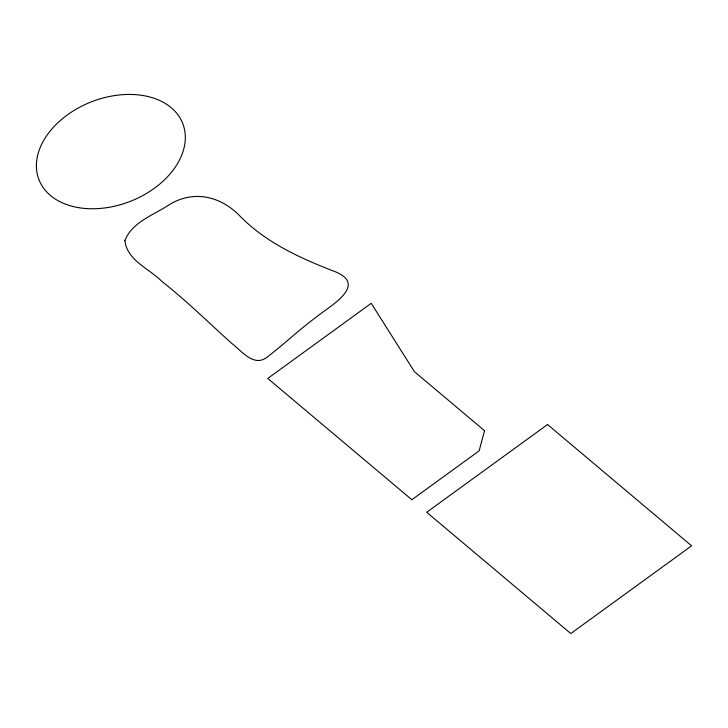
<?xml version="1.0" encoding="UTF-8"?>
<svg xmlns="http://www.w3.org/2000/svg" width="728" height="728" viewBox="0 0 728 728"><rect width="100%" height="100%" fill="white"/><g stroke="black" fill="none" stroke-linecap="round" stroke-linejoin="round"><path stroke-width="1.09" d="M124.925 240.568C126.69 260.096 149.358 268.787 161.762 281.308C186.232 300.555 208.417 322.422 231.522 343.216C240.95 350.077 252.898 366.776 265.938 358.012C281.481 346.337 295.623 332.914 311.047 321.084A366.848 253.917 -21.4 0 1 321.239 313.277C337.164 301.729 366.766 282.637 332.068 270.516C299.135 257.594 266.439 242.57 241.059 217.19C221.558 196.242 193.73 189.289 168.668 205.087C153.371 215.133 131.932 222.249 124.925 240.568M484.539 430.694L479.106 450.896L411.839 499.736L267.767 378.442L371.225 303.321L414.378 371.626L484.539 430.694M547.529 424.533L426.708 512.257L570.779 633.551L691.6 545.827L547.529 424.533M86.887 208.59A77.186 53.426 -21.4 0 0 183.884 126.918A77.186 53.426 -21.4 0 0 61.771 119.283A77.186 53.426 -21.4 0 0 86.887 208.59"/></g></svg>
